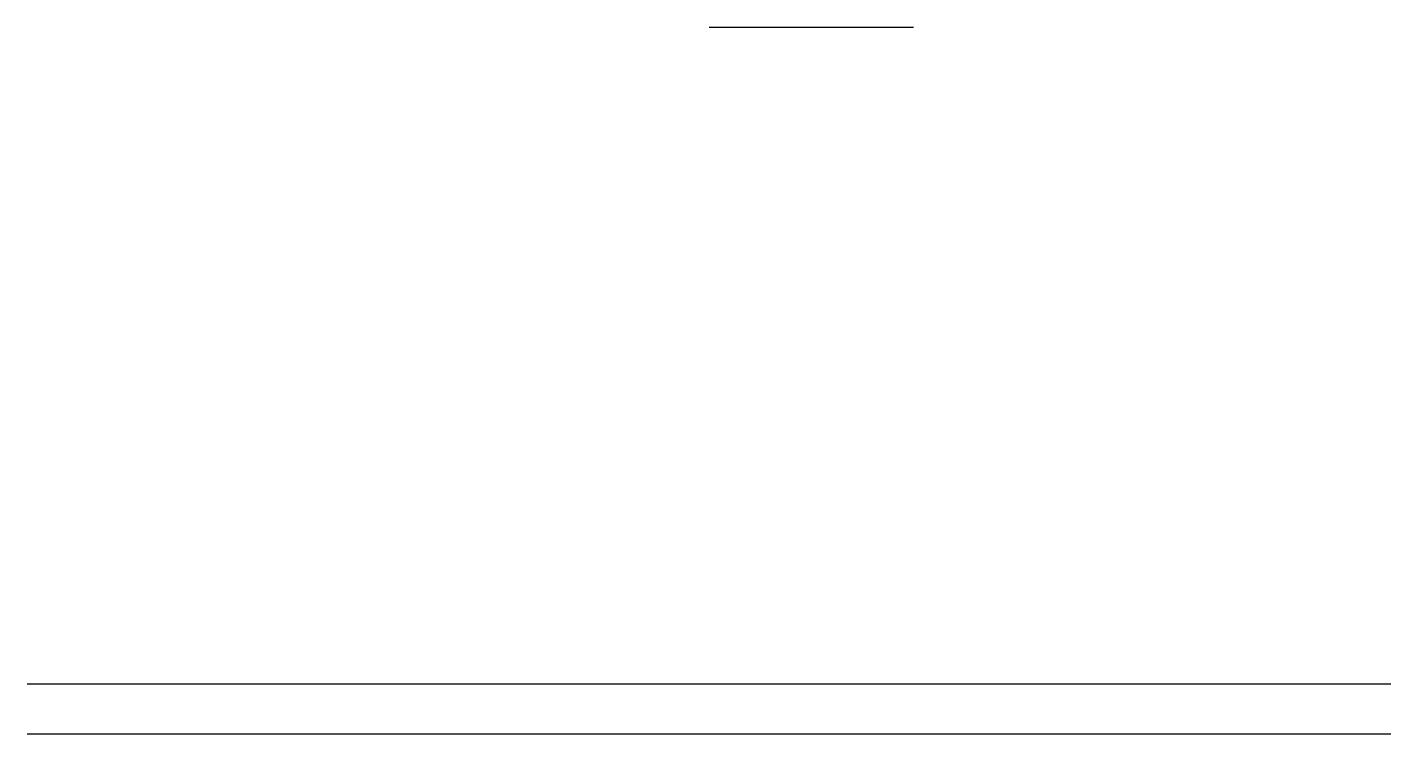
# Model space of a CAD drawing. Header units: millimetres. Extents: x 0 to 6000, y -110 to 3000.
import ezdxf

# ---------------------------------------------------------------- set-up
doc = ezdxf.new("R2010")
doc.units = ezdxf.units.MM
doc.layers.add('CUA', color=7, linetype='Continuous')
doc.layers.add('TUONG', color=7, linetype='Continuous')

# ---------------------------------------------------------------- blocks, each defined once
blk = doc.blocks.new('D1')
blk.add_line((0, 0), (900, 0))

msp = doc.modelspace()

# ---------------------------------------------------------------- linework, layer by layer
at = {"layer": 'TUONG'}
for p, q in [((0, 110), (6000, 110)), ((0, -110), (6000, -110))]:
    msp.add_line(p, q, dxfattribs=at)

# ---------------------------------------------------------------- block references
at = {"layer": 'CUA'}
msp.add_blockref('D1', (3000, 3000), dxfattribs=at)

doc.saveas('drawing.dxf')
